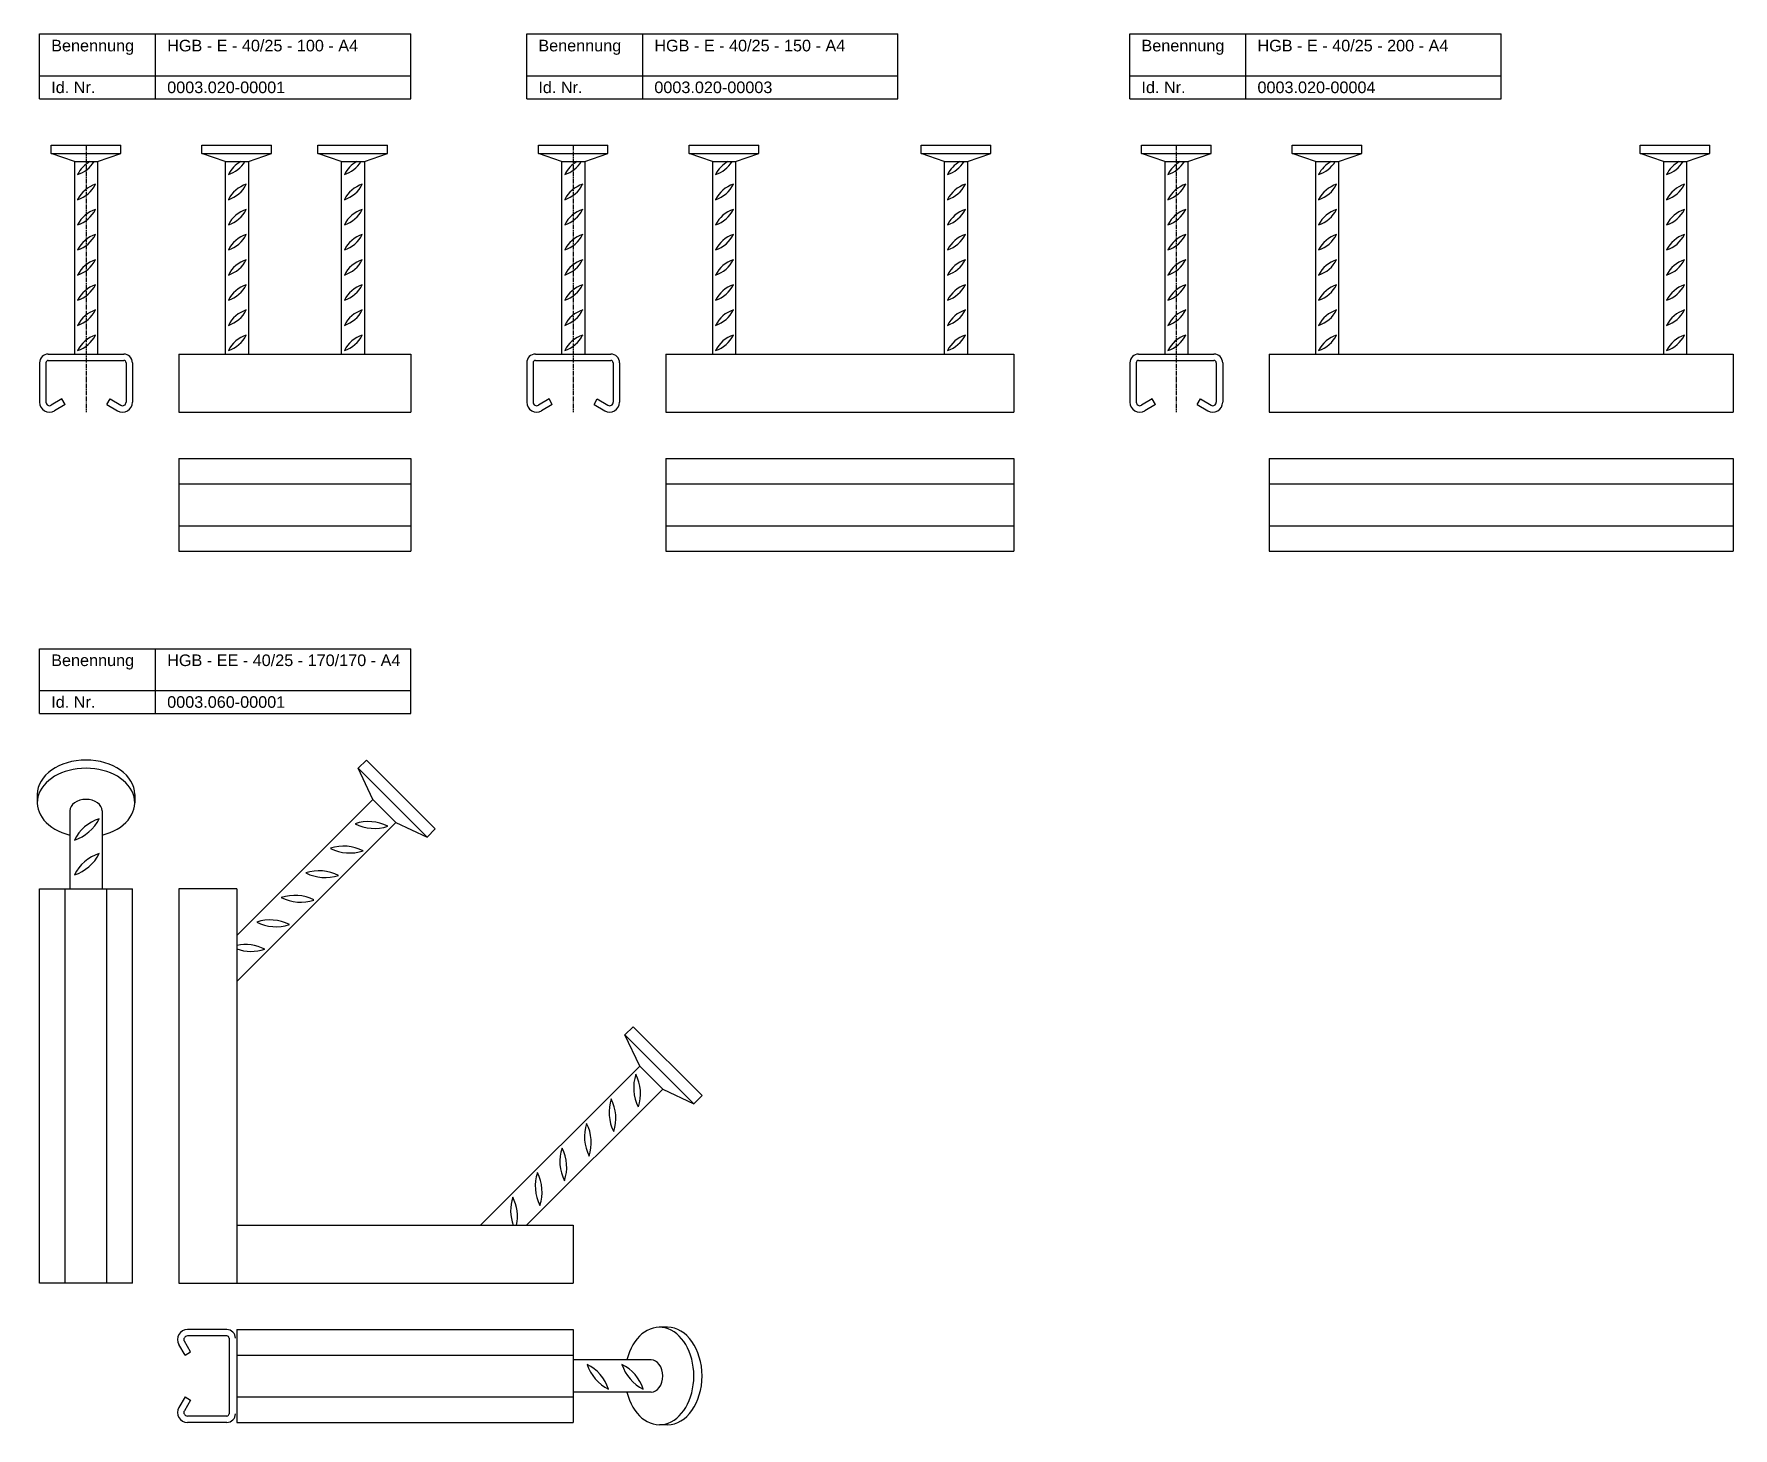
# Model space of a CAD drawing. Header units: millimetres. Extents: x -220 to 512, y 2134 to 2735.
import ezdxf

# ---------------------------------------------------------------- set-up
doc = ezdxf.new("R2010")
doc.units = ezdxf.units.MM
doc.header["$LTSCALE"] = 0.1
doc.linetypes.add('MITTE2', pattern=[28.575, 19.05, -3.175, 3.175, -3.175])
doc.layers.add('Halfen', color=2, linetype='CONTINUOUS')
doc.styles.add('ARIAL50', font='ARIAL.TTF', dxfattribs={"height": 5})

msp = doc.modelspace()

# ---------------------------------------------------------------- linework, layer by layer
at = {"layer": 'Halfen'}
for p, q in [((-217.75, 2735.25), (-57.75, 2735.25)), ((-217.75, 2707.25), (-217.75, 2735.25)), ((-167.75, 2707.25), (-167.75, 2735.25)), ((-57.75, 2707.25), (-57.75, 2735.25)), ((-7.75, 2735.25), (152.25, 2735.25)), ((-7.75, 2707.25), (-7.75, 2735.25)), ((42.25, 2707.25), (42.25, 2735.25)), ((152.25, 2707.25), (152.25, 2735.25)), ((252.25, 2735.25), (412.25, 2735.25)), ((252.25, 2707.25), (252.25, 2735.25)), ((302.25, 2707.25), (302.25, 2735.25)), ((412.25, 2707.25), (412.25, 2735.25)), ((-217.75, 2717.25), (-57.75, 2717.25)), ((-7.75, 2717.25), (152.25, 2717.25)), ((252.25, 2717.25), (412.25, 2717.25)), ((-217.75, 2707.25), (-57.75, 2707.25)), ((-7.75, 2707.25), (152.25, 2707.25)), ((252.25, 2707.25), (412.25, 2707.25)), ((-212.75, 2687.25), (-182.75, 2687.25)), ((-212.75, 2683.75), (-212.75, 2687.25)), ((-212.75, 2683.75), (-182.75, 2683.75)), ((-202.75, 2680.25), (-212.75, 2683.75)), ((-192.75, 2680.25), (-182.75, 2683.75)), ((-182.75, 2683.75), (-182.75, 2687.25)), ((-147.75, 2687.25), (-117.75, 2687.25)), ((-147.75, 2683.75), (-147.75, 2687.25)), ((-147.75, 2683.75), (-117.75, 2683.75)), ((-137.75, 2680.25), (-147.75, 2683.75)), ((-127.75, 2680.25), (-117.75, 2683.75)), ((-117.75, 2683.75), (-117.75, 2687.25)), ((-97.75, 2687.25), (-67.75, 2687.25)), ((-97.75, 2683.75), (-97.75, 2687.25)), ((-97.75, 2683.75), (-67.75, 2683.75)), ((-87.75, 2680.25), (-97.75, 2683.75)), ((-77.75, 2680.25), (-67.75, 2683.75)), ((-67.75, 2683.75), (-67.75, 2687.25)), ((-2.75, 2687.25), (27.25, 2687.25)), ((-2.75, 2683.75), (-2.75, 2687.25)), ((-2.75, 2683.75), (27.25, 2683.75)), ((7.25, 2680.25), (-2.75, 2683.75)), ((17.25, 2680.25), (27.25, 2683.75)), ((27.25, 2683.75), (27.25, 2687.25)), ((62.25, 2683.75), (62.25, 2687.25)), ((62.25, 2687.25), (92.25, 2687.25)), ((72.25, 2680.25), (62.25, 2683.75)), ((62.25, 2683.75), (92.25, 2683.75)), ((82.25, 2680.25), (92.25, 2683.75)), ((92.25, 2683.75), (92.25, 2687.25)), ((162.25, 2687.25), (192.25, 2687.25)), ((162.25, 2683.75), (162.25, 2687.25)), ((162.25, 2683.75), (192.25, 2683.75)), ((172.25, 2680.25), (162.25, 2683.75)), ((182.25, 2680.25), (192.25, 2683.75)), ((192.25, 2683.75), (192.25, 2687.25)), ((257.25, 2683.75), (257.25, 2687.25)), ((257.25, 2687.25), (287.25, 2687.25)), ((267.25, 2680.25), (257.25, 2683.75)), ((257.25, 2683.75), (287.25, 2683.75)), ((277.25, 2680.25), (287.25, 2683.75)), ((287.25, 2683.75), (287.25, 2687.25)), ((322.25, 2687.25), (352.25, 2687.25)), ((322.25, 2683.75), (322.25, 2687.25)), ((322.25, 2683.75), (352.25, 2683.75)), ((332.25, 2680.25), (322.25, 2683.75)), ((342.25, 2680.25), (352.25, 2683.75)), ((352.25, 2683.75), (352.25, 2687.25)), ((472.25, 2687.25), (502.25, 2687.25)), ((472.25, 2683.75), (472.25, 2687.25)), ((472.25, 2683.75), (502.25, 2683.75)), ((482.25, 2680.25), (472.25, 2683.75)), ((492.25, 2680.25), (502.25, 2683.75)), ((502.25, 2683.75), (502.25, 2687.25)), ((-202.75, 2680.25), (-202.75, 2597.25)), ((-202.75, 2680.25), (-192.75, 2680.25)), ((-192.75, 2680.25), (-192.75, 2597.25)), ((-137.75, 2680.25), (-127.75, 2680.25)), ((-137.75, 2680.25), (-137.75, 2597.25)), ((-127.75, 2680.25), (-127.75, 2597.25)), ((-87.75, 2680.25), (-87.75, 2597.25)), ((-87.75, 2680.25), (-77.75, 2680.25)), ((-77.75, 2680.25), (-77.75, 2597.25)), ((7.25, 2680.25), (7.25, 2597.25)), ((7.25, 2680.25), (17.25, 2680.25)), ((17.25, 2680.25), (17.25, 2597.25)), ((72.25, 2680.25), (72.25, 2597.25)), ((72.25, 2680.25), (82.25, 2680.25)), ((82.25, 2680.25), (82.25, 2597.25)), ((172.25, 2680.25), (172.25, 2597.25)), ((172.25, 2680.25), (182.25, 2680.25)), ((182.25, 2680.25), (182.25, 2597.25)), ((267.25, 2680.25), (267.25, 2597.25)), ((267.25, 2680.25), (277.25, 2680.25)), ((277.25, 2680.25), (277.25, 2597.25)), ((332.25, 2680.25), (332.25, 2597.25)), ((332.25, 2680.25), (342.25, 2680.25)), ((342.25, 2680.25), (342.25, 2597.25)), ((482.25, 2680.25), (482.25, 2597.25)), ((482.25, 2680.25), (492.25, 2680.25)), ((492.25, 2680.25), (492.25, 2597.25)), ((-217.75, 2593.5), (-217.75, 2576.5)), ((-215, 2593.5), (-215, 2576.5)), ((-214, 2597.25), (-181.5, 2597.25)), ((-214, 2594.5), (-181.5, 2594.5)), ((-180.5, 2593.5), (-180.5, 2576.5)), ((-177.75, 2593.5), (-177.75, 2576.5)), ((-157.75, 2597.25), (-57.75, 2597.25)), ((-157.75, 2597.25), (-157.75, 2572.25)), ((-57.75, 2597.25), (-57.75, 2572.25)), ((-7.75, 2593.5), (-7.75, 2576.5)), ((-5, 2593.5), (-5, 2576.5)), ((-4, 2597.25), (28.5, 2597.25)), ((-4, 2594.5), (28.5, 2594.5)), ((29.5, 2593.5), (29.5, 2576.5)), ((32.25, 2593.5), (32.25, 2576.5)), ((52.25, 2597.25), (202.25, 2597.25)), ((52.25, 2597.25), (52.25, 2572.25)), ((202.25, 2597.25), (202.25, 2572.25)), ((252.25, 2593.5), (252.25, 2576.5)), ((255, 2593.5), (255, 2576.5)), ((256, 2597.25), (288.5, 2597.25)), ((256, 2594.5), (288.5, 2594.5)), ((289.5, 2593.5), (289.5, 2576.5)), ((292.25, 2593.5), (292.25, 2576.5)), ((312.25, 2597.25), (512.25, 2597.25)), ((312.25, 2597.25), (312.25, 2572.25)), ((512.25, 2597.25), (512.25, 2572.25)), ((-208.14, 2577.91), (-212.74, 2575.21)), ((-206.75, 2575.54), (-211.35, 2572.84)), ((-206.75, 2575.54), (-208.14, 2577.91)), ((-188.75, 2575.54), (-187.36, 2577.91)), ((-188.75, 2575.54), (-184.15, 2572.84)), ((-187.36, 2577.91), (-182.76, 2575.21)), ((-157.75, 2572.25), (-57.75, 2572.25)), ((1.86, 2577.91), (-2.74, 2575.21)), ((3.25, 2575.54), (-1.35, 2572.84)), ((3.25, 2575.54), (1.86, 2577.91)), ((21.25, 2575.54), (22.64, 2577.91)), ((21.25, 2575.54), (25.85, 2572.84)), ((22.64, 2577.91), (27.24, 2575.21)), ((52.25, 2572.25), (202.25, 2572.25)), ((261.86, 2577.91), (257.26, 2575.21)), ((263.25, 2575.54), (258.65, 2572.84)), ((263.25, 2575.54), (261.86, 2577.91)), ((281.25, 2575.54), (282.64, 2577.91)), ((281.25, 2575.54), (285.85, 2572.84)), ((282.64, 2577.91), (287.24, 2575.21)), ((312.25, 2572.25), (512.25, 2572.25)), ((-157.75, 2552.25), (-57.75, 2552.25)), ((-157.75, 2552.25), (-157.75, 2512.25)), ((-57.75, 2552.25), (-57.75, 2512.25)), ((52.25, 2552.25), (52.25, 2512.25)), ((52.25, 2552.25), (202.25, 2552.25)), ((202.25, 2552.25), (202.25, 2512.25)), ((312.25, 2552.25), (312.25, 2512.25)), ((312.25, 2552.25), (512.25, 2552.25)), ((512.25, 2552.25), (512.25, 2512.25)), ((-157.75, 2541.25), (-57.75, 2541.25)), ((52.25, 2541.25), (202.25, 2541.25)), ((312.25, 2541.25), (512.25, 2541.25)), ((-157.75, 2523.25), (-57.75, 2523.25)), ((52.25, 2523.25), (202.25, 2523.25)), ((312.25, 2523.25), (512.25, 2523.25)), ((-157.75, 2512.25), (-57.75, 2512.25)), ((52.25, 2512.25), (202.25, 2512.25)), ((312.25, 2512.25), (512.25, 2512.25)), ((-217.75, 2470.25), (-57.75, 2470.25)), ((-217.75, 2442.25), (-217.75, 2470.25)), ((-167.75, 2442.25), (-167.75, 2470.25)), ((-57.75, 2442.25), (-57.75, 2470.25)), ((-217.75, 2452.25), (-57.75, 2452.25)), ((-217.75, 2442.25), (-57.75, 2442.25)), ((-76.89, 2422.25), (-80.42, 2418.71)), ((-80.42, 2418.71), (-50.73, 2389.02)), ((-74.06, 2405.28), (-80.42, 2418.71)), ((-76.89, 2422.25), (-47.19, 2392.55)), ((-218.75, 2407.4), (-218.75, 2403.86)), ((-176.75, 2407.4), (-176.75, 2403.86)), ((-74.06, 2405.28), (-132.75, 2346.59)), ((-74.06, 2405.28), (-64.16, 2395.38)), ((-204.75, 2400.33), (-204.75, 2366.69)), ((-190.75, 2400.33), (-190.75, 2366.69)), ((-64.16, 2395.38), (-132.75, 2326.79)), ((-64.16, 2395.38), (-50.73, 2389.02)), ((-47.19, 2392.55), (-50.73, 2389.02)), ((-217.75, 2366.69), (-177.75, 2366.69)), ((-217.75, 2196.69), (-217.75, 2366.69)), ((-206.75, 2196.69), (-206.75, 2366.69)), ((-188.75, 2196.69), (-188.75, 2366.69)), ((-177.75, 2196.69), (-177.75, 2366.69)), ((-157.75, 2366.69), (-157.75, 2196.69)), ((-132.75, 2366.69), (-157.75, 2366.69)), ((-132.75, 2366.69), (-132.75, 2196.69)), ((38.11, 2307.25), (34.58, 2303.71)), ((67.81, 2277.55), (38.11, 2307.25)), ((40.94, 2290.28), (34.58, 2303.71)), ((64.27, 2274.02), (34.58, 2303.71)), ((40.94, 2290.28), (-27.65, 2221.69)), ((50.84, 2280.38), (40.94, 2290.28)), ((50.84, 2280.38), (-7.85, 2221.69)), ((50.84, 2280.38), (64.27, 2274.02)), ((67.81, 2277.55), (64.27, 2274.02)), ((-157.75, 2221.69), (-157.75, 2196.69)), ((-132.75, 2221.69), (12.25, 2221.69)), ((12.25, 2221.69), (12.25, 2196.69)), ((-177.75, 2196.69), (-217.75, 2196.69)), ((-157.75, 2196.69), (12.25, 2196.69)), ((-137.06, 2176.69), (-154.06, 2176.69)), ((-132.75, 2176.69), (12.25, 2176.69)), ((-132.75, 2176.69), (-132.75, 2136.69)), ((12.25, 2176.69), (12.25, 2136.69)), ((52.96, 2177.69), (49.43, 2177.69)), ((-155.02, 2165.69), (-157.72, 2170.29)), ((-152.65, 2167.08), (-155.35, 2171.68)), ((-137.06, 2173.94), (-154.06, 2173.94)), ((-136.06, 2172.94), (-136.06, 2140.44)), ((-155.02, 2165.69), (-152.65, 2167.08)), ((-132.75, 2165.69), (12.25, 2165.69)), ((45.89, 2163.69), (12.25, 2163.69)), ((-155.02, 2147.69), (-157.72, 2143.09)), ((-152.65, 2146.3), (-155.35, 2141.7)), ((-155.02, 2147.69), (-152.65, 2146.3)), ((-132.75, 2147.69), (12.25, 2147.69)), ((45.89, 2149.69), (12.25, 2149.69)), ((-137.06, 2139.44), (-154.06, 2139.44)), ((-137.06, 2136.69), (-154.06, 2136.69)), ((-132.75, 2136.69), (12.25, 2136.69)), ((52.96, 2135.69), (49.43, 2135.69))]:
    msp.add_line(p, q, dxfattribs=at)
at = {"layer": 'Halfen', "color": 1, "linetype": 'MITTE2'}
for p, q in [((-197.75, 2687.25), (-197.75, 2572.25)), ((12.25, 2687.25), (12.25, 2572.25)), ((272.25, 2687.25), (272.25, 2572.25))]:
    msp.add_line(p, q, dxfattribs=at)
at = {"layer": 'Halfen', "color": 1}
for centre, radius, start, end in [((-189.55, 2668.71), 13.24, 119.39758, 153.33192), ((-205.48, 2687.25), 13.24, 288.00589, 328.08832), ((-124.55, 2668.71), 13.24, 119.39758, 153.33192), ((-140.48, 2687.25), 13.24, 288.00589, 328.08832), ((-90.48, 2687.25), 13.24, 288.00589, 328.08832), ((-74.55, 2668.71), 13.24, 119.39758, 153.33192), ((20.45, 2668.71), 13.24, 119.39758, 153.33192), ((4.52, 2687.25), 13.24, 288.00589, 328.08832), ((85.45, 2668.71), 13.24, 119.39758, 153.33192), ((69.52, 2687.25), 13.24, 288.00589, 328.08832), ((169.52, 2687.25), 13.24, 288.00589, 328.08832), ((185.45, 2668.71), 13.24, 119.39758, 153.33192), ((264.52, 2687.25), 13.24, 288.00589, 328.08832), ((280.45, 2668.71), 13.24, 119.39758, 153.33192), ((329.52, 2687.25), 13.24, 288.00589, 328.08832), ((345.45, 2668.71), 13.24, 119.39758, 153.33192), ((479.52, 2687.25), 13.24, 288.00589, 328.08832), ((495.45, 2668.71), 13.24, 119.39758, 153.33192), ((-205.48, 2676.41), 13.24, 288.00589, 333.33192), ((-189.55, 2657.88), 13.24, 108.00589, 153.33192), ((-124.55, 2657.88), 13.24, 108.00589, 153.33192), ((-140.48, 2676.41), 13.24, 288.00589, 333.33192), ((-74.55, 2657.88), 13.24, 108.00589, 153.33192), ((-90.48, 2676.41), 13.24, 288.00589, 333.33192), ((4.52, 2676.41), 13.24, 288.00589, 333.33192), ((20.45, 2657.88), 13.24, 108.00589, 153.33192), ((69.52, 2676.41), 13.24, 288.00589, 333.33192), ((85.45, 2657.88), 13.24, 108.00589, 153.33192), ((185.45, 2657.88), 13.24, 108.00589, 153.33192), ((169.52, 2676.41), 13.24, 288.00589, 333.33192), ((280.45, 2657.88), 13.24, 108.00589, 153.33192), ((264.52, 2676.41), 13.24, 288.00589, 333.33192), ((345.45, 2657.88), 13.24, 108.00589, 153.33192), ((329.52, 2676.41), 13.24, 288.00589, 333.33192), ((495.45, 2657.88), 13.24, 108.00589, 153.33192), ((479.52, 2676.41), 13.24, 288.00589, 333.33192), ((-205.48, 2665.57), 13.24, 288.00589, 333.33192), ((-189.55, 2647.04), 13.24, 108.00589, 153.33192), ((-124.55, 2647.04), 13.24, 108.00589, 153.33192), ((-140.48, 2665.57), 13.24, 288.00589, 333.33192), ((-74.55, 2647.04), 13.24, 108.00589, 153.33192), ((-90.48, 2665.57), 13.24, 288.00589, 333.33192), ((4.52, 2665.57), 13.24, 288.00589, 333.33192), ((20.45, 2647.04), 13.24, 108.00589, 153.33192), ((69.52, 2665.57), 13.24, 288.00589, 333.33192), ((85.45, 2647.04), 13.24, 108.00589, 153.33192), ((185.45, 2647.04), 13.24, 108.00589, 153.33192), ((169.52, 2665.57), 13.24, 288.00589, 333.33192), ((280.45, 2647.04), 13.24, 108.00589, 153.33192), ((264.52, 2665.57), 13.24, 288.00589, 333.33192), ((345.45, 2647.04), 13.24, 108.00589, 153.33192), ((329.52, 2665.57), 13.24, 288.00589, 333.33192), ((495.45, 2647.04), 13.24, 108.00589, 153.33192), ((479.52, 2665.57), 13.24, 288.00589, 333.33192), ((-205.48, 2654.74), 13.24, 288.00589, 333.33192), ((-189.55, 2636.2), 13.24, 108.00589, 153.33192), ((-124.55, 2636.2), 13.24, 108.00589, 153.33192), ((-140.48, 2654.74), 13.24, 288.00589, 333.33192), ((-74.55, 2636.2), 13.24, 108.00589, 153.33192), ((-90.48, 2654.74), 13.24, 288.00589, 333.33192), ((20.45, 2636.2), 13.24, 108.00589, 153.33192), ((4.52, 2654.74), 13.24, 288.00589, 333.33192), ((69.52, 2654.74), 13.24, 288.00589, 333.33192), ((85.45, 2636.2), 13.24, 108.00589, 153.33192), ((185.45, 2636.2), 13.24, 108.00589, 153.33192), ((169.52, 2654.74), 13.24, 288.00589, 333.33192), ((264.52, 2654.74), 13.24, 288.00589, 333.33192), ((280.45, 2636.2), 13.24, 108.00589, 153.33192), ((345.45, 2636.2), 13.24, 108.00589, 153.33192), ((329.52, 2654.74), 13.24, 288.00589, 333.33192), ((495.45, 2636.2), 13.24, 108.00589, 153.33192), ((479.52, 2654.74), 13.24, 288.00589, 333.33192), ((-189.55, 2625.36), 13.24, 108.00589, 153.33192), ((-205.48, 2643.9), 13.24, 288.00589, 333.33192), ((-124.55, 2625.36), 13.24, 108.00589, 153.33192), ((-140.48, 2643.9), 13.24, 288.00589, 333.33192), ((-90.48, 2643.9), 13.24, 288.00589, 333.33192), ((-74.55, 2625.36), 13.24, 108.00589, 153.33192), ((20.45, 2625.36), 13.24, 108.00589, 153.33192), ((4.52, 2643.9), 13.24, 288.00589, 333.33192), ((85.45, 2625.36), 13.24, 108.00589, 153.33192), ((69.52, 2643.9), 13.24, 288.00589, 333.33192), ((169.52, 2643.9), 13.24, 288.00589, 333.33192), ((185.45, 2625.36), 13.24, 108.00589, 153.33192), ((264.52, 2643.9), 13.24, 288.00589, 333.33192), ((280.45, 2625.36), 13.24, 108.00589, 153.33192), ((329.52, 2643.9), 13.24, 288.00589, 333.33192), ((345.45, 2625.36), 13.24, 108.00589, 153.33192), ((479.52, 2643.9), 13.24, 288.00589, 333.33192), ((495.45, 2625.36), 13.24, 108.00589, 153.33192), ((-205.48, 2633.06), 13.24, 288.00589, 333.33192), ((-189.55, 2614.53), 13.24, 108.00589, 153.33192), ((-124.55, 2614.53), 13.24, 108.00589, 153.33192), ((-140.48, 2633.06), 13.24, 288.00589, 333.33192), ((-74.55, 2614.53), 13.24, 108.00589, 153.33192), ((-90.48, 2633.06), 13.24, 288.00589, 333.33192), ((4.52, 2633.06), 13.24, 288.00589, 333.33192), ((20.45, 2614.53), 13.24, 108.00589, 153.33192), ((69.52, 2633.06), 13.24, 288.00589, 333.33192), ((85.45, 2614.53), 13.24, 108.00589, 153.33192), ((185.45, 2614.53), 13.24, 108.00589, 153.33192), ((169.52, 2633.06), 13.24, 288.00589, 333.33192), ((280.45, 2614.53), 13.24, 108.00589, 153.33192), ((264.52, 2633.06), 13.24, 288.00589, 333.33192), ((345.45, 2614.53), 13.24, 108.00589, 153.33192), ((329.52, 2633.06), 13.24, 288.00589, 333.33192), ((495.45, 2614.53), 13.24, 108.00589, 153.33192), ((479.52, 2633.06), 13.24, 288.00589, 333.33192), ((-189.55, 2603.69), 13.24, 108.00589, 153.33192), ((-205.48, 2622.22), 13.24, 288.00589, 333.33192), ((-140.48, 2622.22), 13.24, 288.00589, 333.33192), ((-124.55, 2603.69), 13.24, 108.00589, 153.33192), ((-90.48, 2622.22), 13.24, 288.00589, 333.33192), ((-74.55, 2603.69), 13.24, 108.00589, 153.33192), ((20.45, 2603.69), 13.24, 108.00589, 153.33192), ((4.52, 2622.22), 13.24, 288.00589, 333.33192), ((85.45, 2603.69), 13.24, 108.00589, 153.33192), ((69.52, 2622.22), 13.24, 288.00589, 333.33192), ((169.52, 2622.22), 13.24, 288.00589, 333.33192), ((185.45, 2603.69), 13.24, 108.00589, 153.33192), ((264.52, 2622.22), 13.24, 288.00589, 333.33192), ((280.45, 2603.69), 13.24, 108.00589, 153.33192), ((329.52, 2622.22), 13.24, 288.00589, 333.33192), ((345.45, 2603.69), 13.24, 108.00589, 153.33192), ((479.52, 2622.22), 13.24, 288.00589, 333.33192), ((495.45, 2603.69), 13.24, 108.00589, 153.33192), ((-189.55, 2592.85), 13.24, 108.00589, 153.33192), ((-205.48, 2611.39), 13.24, 288.00589, 333.33192), ((-140.48, 2611.39), 13.24, 288.00589, 333.33192), ((-124.55, 2592.85), 13.24, 108.00589, 153.33192), ((-90.48, 2611.39), 13.24, 288.00589, 333.33192), ((-74.55, 2592.85), 13.24, 108.00589, 153.33192), ((20.45, 2592.85), 13.24, 108.00589, 153.33192), ((4.52, 2611.39), 13.24, 288.00589, 333.33192), ((85.45, 2592.85), 13.24, 108.00589, 153.33192), ((69.52, 2611.39), 13.24, 288.00589, 333.33192), ((169.52, 2611.39), 13.24, 288.00589, 333.33192), ((185.45, 2592.85), 13.24, 108.00589, 153.33192), ((264.52, 2611.39), 13.24, 288.00589, 333.33192), ((280.45, 2592.85), 13.24, 108.00589, 153.33192), ((329.52, 2611.39), 13.24, 288.00589, 333.33192), ((345.45, 2592.85), 13.24, 108.00589, 153.33192), ((479.52, 2611.39), 13.24, 288.00589, 333.33192), ((495.45, 2592.85), 13.24, 108.00589, 153.33192), ((-208.43, 2405.14), 18.33, 288.00589, 333.33192), ((-186.39, 2379.49), 18.33, 108.00589, 153.33192), ((-75.99, 2377.39), 18.33, 63.00589, 108.33192), ((-73.43, 2411.11), 18.33, 243.00589, 288.33192), ((-208.43, 2390.14), 18.33, 288.00589, 333.33192), ((-186.39, 2364.49), 18.33, 108.00589, 153.33192), ((-86.59, 2366.78), 18.33, 63.00589, 108.33192), ((-84.04, 2400.5), 18.33, 243.00589, 288.33192), ((-97.2, 2356.17), 18.33, 63.00589, 108.33192), ((-94.65, 2389.9), 18.33, 243.00589, 288.33192), ((-107.81, 2345.57), 18.33, 63.00589, 108.33192), ((-105.25, 2379.29), 18.33, 243.00589, 288.33192), ((-118.41, 2334.96), 18.33, 63.00589, 108.33192), ((-115.86, 2368.68), 18.33, 243.00589, 288.33192), ((-129.02, 2324.35), 18.33, 63.00589, 101.74381), ((-126.47, 2358.08), 18.33, 249.94552, 288.33192), ((56.67, 2281.01), 18.33, 161.66808, 206.99411), ((22.95, 2278.45), 18.33, 341.66808, 26.99411), ((46.06, 2270.4), 18.33, 161.66808, 206.99411), ((12.34, 2267.85), 18.33, 341.66808, 26.99411), ((35.46, 2259.79), 18.33, 161.66808, 206.99411), ((1.73, 2257.24), 18.33, 341.66808, 26.99411), ((24.85, 2249.19), 18.33, 161.66808, 206.99411), ((-8.87, 2246.63), 18.33, 341.66808, 26.99411), ((14.24, 2238.58), 18.33, 161.66808, 206.99411), ((-19.48, 2236.03), 18.33, 341.66808, 26.99411), ((3.64, 2227.97), 18.33, 161.66808, 200.05448), ((-30.09, 2225.42), 18.33, 348.25619, 26.99411), ((35.7, 2167.37), 18.33, 198.00589, 243.33192), ((10.05, 2145.33), 18.33, 18.00589, 63.33192), ((50.7, 2167.37), 18.33, 198.00589, 243.33192), ((25.05, 2145.33), 18.33, 18.00589, 63.33192)]:
    msp.add_arc(centre, radius, start, end, dxfattribs=at)
at = {"layer": 'Halfen'}
for centre, radius, start, end in [((-214, 2593.5), 3.75, 90, 180), ((-214, 2593.5), 1, 90, 180), ((-181.5, 2593.5), 3.75, 0, 90), ((-181.5, 2593.5), 1, 0, 90), ((-4, 2593.5), 3.75, 90, 180), ((-4, 2593.5), 1, 90, 180), ((28.5, 2593.5), 3.75, 0, 90), ((28.5, 2593.5), 1, 0, 90), ((256, 2593.5), 3.75, 90, 180), ((256, 2593.5), 1, 90, 180), ((288.5, 2593.5), 3.75, 0, 90), ((288.5, 2593.5), 1, 0, 90), ((-213.5, 2576.5), 4.25, 180, 300.45158), ((-213.5, 2576.5), 1.5, 180, 300.45158), ((-182, 2576.5), 4.25, 239.54842, 0), ((-182, 2576.5), 1.5, 239.54842, 0), ((-3.5, 2576.5), 4.25, 180, 300.45158), ((-3.5, 2576.5), 1.5, 180, 300.45158), ((28, 2576.5), 4.25, 239.54842, 0), ((28, 2576.5), 1.5, 239.54842, 0), ((256.5, 2576.5), 4.25, 180, 300.45158), ((256.5, 2576.5), 1.5, 180, 300.45158), ((288, 2576.5), 4.25, 239.54842, 0), ((288, 2576.5), 1.5, 239.54842, 0), ((-154.06, 2172.44), 4.25, 90, 210.45158), ((-137.06, 2172.94), 3.75, 0, 90), ((-154.06, 2172.44), 1.5, 90, 210.45158), ((-137.06, 2172.94), 1, 0, 90), ((-154.06, 2140.94), 4.25, 149.54842, 270), ((-154.06, 2140.94), 1.5, 149.54842, 270), ((-137.06, 2140.44), 1, 270, 0), ((-137.06, 2140.44), 3.75, 270, 0)]:
    msp.add_arc(centre, radius, start, end, dxfattribs=at)
for centre, major_axis, start_param, end_param in [((-197.75, 2403.86), (21, 0), 5.052226, 10.655737), ((-197.75, 2407.4), (-21, 0), 3.141593, 6.283185), ((-197.75, 2400.33), (-7, 0), 3.141593, 6.283185), ((49.43, 2156.69), (0, -21), 5.052226, 10.655737), ((52.96, 2156.69), (0, 21), 3.141593, 6.283185), ((45.89, 2156.69), (0, 7), 3.141593, 6.283185)]:
    msp.add_ellipse(centre, major_axis=major_axis, ratio=0.707107, start_param=start_param, end_param=end_param, dxfattribs=at)

# ---------------------------------------------------------------- texts
at = {"layer": 'Halfen', "style": 'ARIAL50'}
for s, p in [('Benennung', (-212.75, 2727.75)), ('HGB - E - 40/25 - 100 - A4', (-162.75, 2727.75)), ('Benennung', (-2.75, 2727.75)), ('HGB - E - 40/25 - 150 - A4', (47.25, 2727.75)), ('Benennung', (257.25, 2727.75)), ('HGB - E - 40/25 - 200 - A4', (307.25, 2727.75)), ('Id. Nr.', (-212.75, 2709.75)), ('0003.020-00001', (-162.75, 2709.75)), ('Id. Nr.', (-2.75, 2709.75)), ('0003.020-00003', (47.25, 2709.75)), ('Id. Nr.', (257.25, 2709.75)), ('0003.020-00004', (307.25, 2709.75)), ('Benennung', (-212.75, 2462.75)), ('HGB - EE - 40/25 - 170/170 - A4', (-162.75, 2462.75)), ('Id. Nr.', (-212.75, 2444.75)), ('0003.060-00001', (-162.75, 2444.75))]:
    msp.add_text(s, height=5, dxfattribs=at).set_placement(p)

doc.saveas('drawing.dxf')
